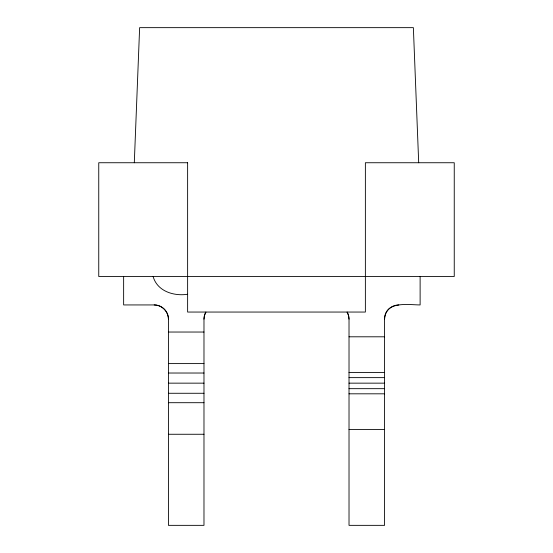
<?xml version="1.0" encoding="UTF-8"?>
<svg xmlns="http://www.w3.org/2000/svg" width="553" height="553" viewBox="0 0 553 553"><rect width="100%" height="100%" fill="white"/><g stroke="black" fill="none" stroke-linecap="round" stroke-linejoin="round"><path stroke-width="0.83" d="M134.303 162.741L139.632 27.65L413.368 27.65L418.697 162.741M203.981 319.157L204.465 315.48L205.882 312.051A14.219 14.219 0 0 0 203.981 319.157L203.981 525.35L168.43 525.35L168.43 319.157C168.478 311.546 161.822 304.89 154.211 304.938L123.637 304.938L123.637 276.5M349.019 319.157A14.219 14.219 0 0 0 347.118 312.051L348.535 315.48L349.019 319.157L349.019 525.35L384.57 525.35L384.57 319.157C385.185 300.659 408.086 304.862 420.121 304.938L420.121 276.5M187.626 294.272C173.829 296.373 157.232 291.3 153.112 276.5M168.43 332.035L203.981 332.035M349.019 336.798L384.57 336.798M168.43 363.598L203.981 363.598M349.019 372.487L384.57 372.487M168.43 373.026L203.981 373.026M349.019 377.63L384.57 377.63M168.43 383.153L203.981 383.153M349.019 383.153L384.57 383.153M349.019 388.669L384.57 388.669M168.43 393.273L203.981 393.273M349.019 393.812L384.57 393.812M168.43 402.702L203.981 402.702M349.019 429.501L384.57 429.501M168.43 434.264L203.981 434.264M384.57 319.157A14.219 14.219 0 0 1 398.789 304.938M154.211 304.938A14.219 14.219 0 0 1 168.43 319.157M187.626 162.741L98.752 162.741L98.752 276.5L454.248 276.5L454.248 162.741L365.374 162.741L365.374 312.051L187.626 312.051L187.626 162.741"/></g></svg>
